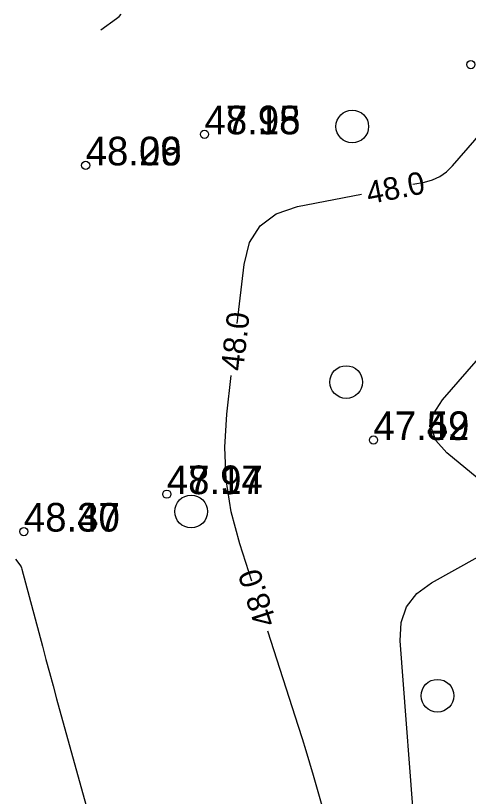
# Model space of a CAD drawing. Extents: x 635184 to 637949, y 6459176 to 6462499.
# Drawn here: x 635886.87 to 635908.98, y 6460549.12 to 6460587.29 of the extents above; entities that cross this region are included whole.
import ezdxf

# ---------------------------------------------------------------- set-up
doc = ezdxf.new("R2010")
doc.units = 0
for name, color, linetype in [('HALJASTUS', 7, 'Continuous'), ('HORISONTAAL-EH2000', 7, 'Continuous'), ('KORGUS-EH2000', 7, 'Continuous'), ('MOOTKORG', 7, 'Continuous'), ('MOOTKORG-EH2000', 7, 'Continuous'), ('MOOTMPUNKT', 7, 'Continuous')]:
    doc.layers.add(name, color=color, linetype=linetype)

msp = doc.modelspace()

# ---------------------------------------------------------------- linework, layer by layer
at = {"layer": 'HALJASTUS'}
for centre in [(635903.311, 6460581.867), (635903.014, 6460569.374), (635895.442, 6460563.046), (635907.471, 6460554.041)]:
    msp.add_circle(centre, 0.8, dxfattribs=at)
at = {"layer": 'HORISONTAAL-EH2000'}
for points in [[(635891.03, 6460586.585), (635891.805, 6460587.139), (635891.925, 6460587.239), (635892.026, 6460587.353)], [(635906.274, 6460579.044), (635906.836, 6460579.153), (635907.229, 6460579.262), (635907.588, 6460579.43), (635907.913, 6460579.657), (635908.204, 6460579.942), (635909.3, 6460581.203), (635909.551, 6460581.53), (635909.756, 6460581.88), (635909.915, 6460582.253), (635910.028, 6460582.649), (635910.42, 6460584.425), (635910.472, 6460584.849), (635910.438, 6460585.256), (635910.319, 6460585.647), (635910.114, 6460586.021), (635909.405, 6460587.067)], [(635897.695, 6460572.236), (635898.027, 6460575.129), (635898.292, 6460576.193), (635898.815, 6460577.018), (635899.597, 6460577.604), (635900.638, 6460577.95), (635903.761, 6460578.556)], [(635910.789, 6460563.555), (635907.933, 6460565.921), (635907.384, 6460566.526), (635907.166, 6460567.158), (635907.278, 6460567.818), (635907.721, 6460568.504), (635910.566, 6460571.775)], [(635898.404, 6460559.635), (635897.813, 6460561.469), (635897.4, 6460563.026), (635897.157, 6460564.6), (635897.086, 6460566.191), (635897.186, 6460567.798), (635897.403, 6460569.693)], [(635906.421, 6460546.696), (635905.658, 6460556.72), (635905.699, 6460557.615), (635905.967, 6460558.389), (635906.464, 6460559.039), (635907.188, 6460559.568), (635910.597, 6460561.469)], [(635886.871, 6460560.712), (635887.081, 6460560.436), (635887.114, 6460560.389), (635887.141, 6460560.34), (635887.163, 6460560.287), (635887.181, 6460560.233), (635888.175, 6460556.464), (635888.347, 6460555.818), (635888.52, 6460555.172), (635888.696, 6460554.527), (635888.873, 6460553.882), (635891.603, 6460544.032)], [(635902.17, 6460547.426), (635902.102, 6460547.746), (635901.417, 6460550.147), (635901.244, 6460550.747), (635901.065, 6460551.345), (635900.881, 6460551.941), (635900.692, 6460552.536), (635899.189, 6460557.199)]]:
    msp.add_lwpolyline(points, dxfattribs=at)
at = {"layer": 'KORGUS-EH2000'}
for centre in [(635909.102, 6460584.894), (635890.292, 6460579.966), (635904.346, 6460566.539), (635887.274, 6460562.066)]:
    msp.add_circle(centre, 0.2, dxfattribs=at)
at = {"layer": 'MOOTMPUNKT'}
for centre in [(635909.102, 6460584.894), (635896.096, 6460581.486), (635890.292, 6460579.966), (635904.346, 6460566.539), (635894.255, 6460563.895), (635887.274, 6460562.066)]:
    msp.add_circle(centre, 0.2, dxfattribs=at)

# ---------------------------------------------------------------- texts
at = {"layer": 'HORISONTAAL-EH2000'}
for rotation, p in [(10.9821, (635904.117, 6460578.065)), (83.4551, (635897.979, 6460569.885)), (107.8637, (635899.634, 6460557.611))]:
    msp.add_text('48.0', height=1.1, rotation=rotation, dxfattribs=at).set_placement(p)
at = {"layer": 'KORGUS-EH2000'}
for s, p in [('48.26', (635890.292, 6460579.966)), ('47.59', (635904.346, 6460566.539)), ('48.47', (635887.274, 6460562.066))]:
    msp.add_text(s, height=1.4, dxfattribs=at).set_placement(p)
at = {"layer": 'MOOTKORG'}
for s, p in [('47.98', (635896.096, 6460581.486)), ('48.09', (635890.292, 6460579.966)), ('47.42', (635904.346, 6460566.539)), ('47.97', (635894.255, 6460563.895)), ('48.30', (635887.274, 6460562.066))]:
    msp.add_text(s, height=1.4, dxfattribs=at).set_placement(p)
at = {"layer": 'MOOTKORG-EH2000'}
for s, p in [('48.15', (635896.096, 6460581.486)), ('48.26', (635890.292, 6460579.966)), ('47.59', (635904.346, 6460566.539)), ('48.14', (635894.255, 6460563.895)), ('48.47', (635887.274, 6460562.066))]:
    msp.add_text(s, height=1.4, dxfattribs=at).set_placement(p)

doc.saveas('drawing.dxf')
